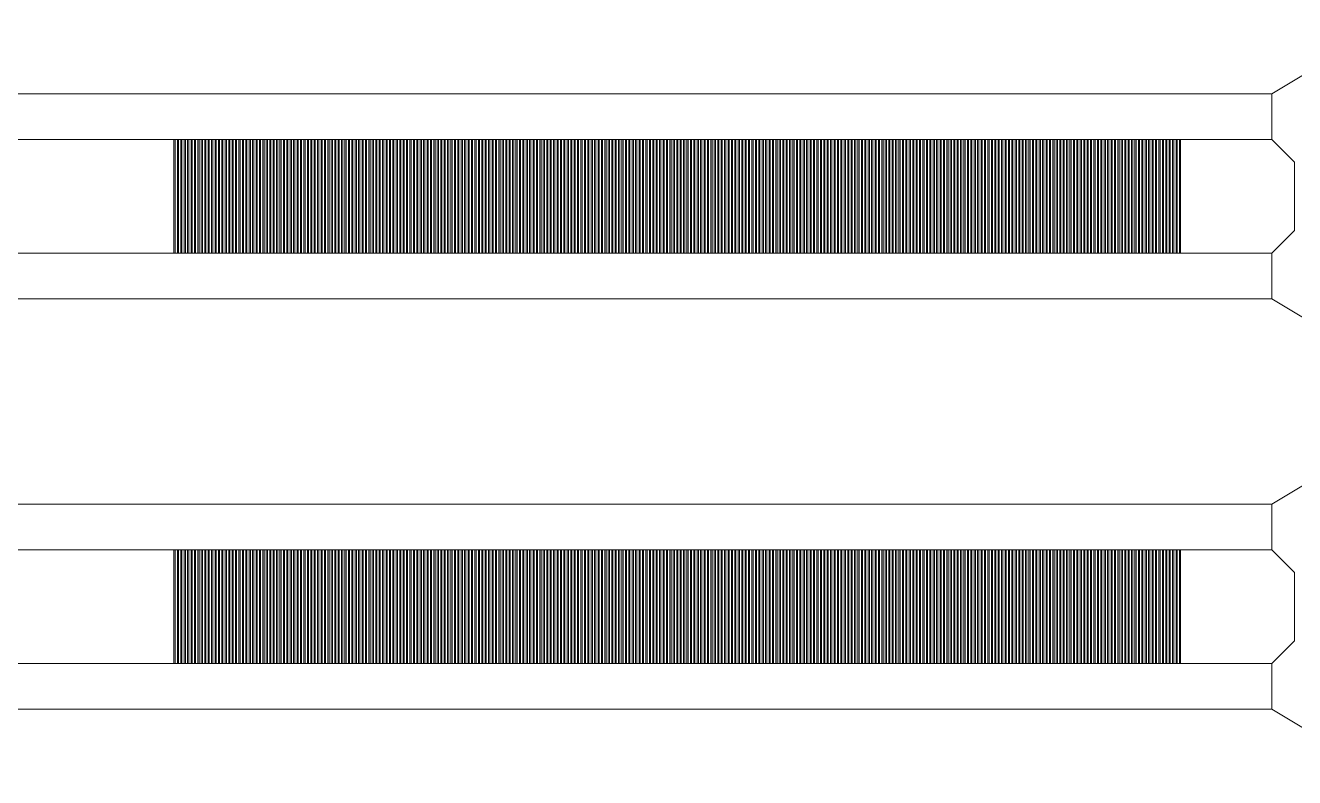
# Model space of a CAD drawing. Extents: x 1000 to 49000, y 2919 to 77300.
# Drawn here: x 32873 to 33430, y 64625 to 64955 of the extents above; entities that cross this region are included whole.
import ezdxf

# ---------------------------------------------------------------- set-up
doc = ezdxf.new("R2010")
doc.units = 13
doc.layers.add('Inner', color=4, linetype='Continuous', lineweight=0, true_color=0x00ffff)

msp = doc.modelspace()

# ---------------------------------------------------------------- linework, layer by layer
at = {"layer": 'Inner'}
for points in [[(33470, 64955), (33420, 64925), (33420, 64905), (33430, 64895), (33430, 64865), (33420, 64855), (33420, 64835), (33470, 64805)], [(33420, 64905), (33420, 64925), (31910, 64925), (31910, 64905), (33420, 64905)], [(32938.5, 64855), (32939, 64855), (32939, 64905), (32938.5, 64905), (32938.5, 64855)], [(32940, 64855), (32940.5, 64855), (32940.5, 64905), (32940, 64905), (32940, 64855)], [(32941.5, 64855), (32942, 64855), (32942, 64905), (32941.5, 64905), (32941.5, 64855)], [(32943, 64855), (32943.5, 64855), (32943.5, 64905), (32943, 64905), (32943, 64855)], [(32944.5, 64855), (32945, 64855), (32945, 64905), (32944.5, 64905), (32944.5, 64855)], [(32946, 64855), (32946.5, 64855), (32946.5, 64905), (32946, 64905), (32946, 64855)], [(32947.5, 64855), (32948, 64855), (32948, 64905), (32947.5, 64905), (32947.5, 64855)], [(32949, 64855), (32949.5, 64855), (32949.5, 64905), (32949, 64905), (32949, 64855)], [(32950.5, 64855), (32951, 64855), (32951, 64905), (32950.5, 64905), (32950.5, 64855)], [(32952, 64855), (32952.5, 64855), (32952.5, 64905), (32952, 64905), (32952, 64855)], [(32953.5, 64855), (32954, 64855), (32954, 64905), (32953.5, 64905), (32953.5, 64855)], [(32955, 64855), (32955.5, 64855), (32955.5, 64905), (32955, 64905), (32955, 64855)], [(32956.5, 64855), (32957, 64855), (32957, 64905), (32956.5, 64905), (32956.5, 64855)], [(32958, 64855), (32958.5, 64855), (32958.5, 64905), (32958, 64905), (32958, 64855)], [(32959.5, 64855), (32960, 64855), (32960, 64905), (32959.5, 64905), (32959.5, 64855)], [(32961, 64855), (32961.5, 64855), (32961.5, 64905), (32961, 64905), (32961, 64855)], [(32962.5, 64855), (32963, 64855), (32963, 64905), (32962.5, 64905), (32962.5, 64855)], [(32964, 64855), (32964.5, 64855), (32964.5, 64905), (32964, 64905), (32964, 64855)], [(32965.5, 64855), (32966, 64855), (32966, 64905), (32965.5, 64905), (32965.5, 64855)], [(32967, 64855), (32967.5, 64855), (32967.5, 64905), (32967, 64905), (32967, 64855)], [(32968.5, 64855), (32969, 64855), (32969, 64905), (32968.5, 64905), (32968.5, 64855)], [(32970, 64855), (32970.5, 64855), (32970.5, 64905), (32970, 64905), (32970, 64855)], [(32971.5, 64855), (32972, 64855), (32972, 64905), (32971.5, 64905), (32971.5, 64855)], [(32973, 64855), (32973.5, 64855), (32973.5, 64905), (32973, 64905), (32973, 64855)], [(32974.5, 64855), (32975, 64855), (32975, 64905), (32974.5, 64905), (32974.5, 64855)], [(32976, 64855), (32976.5, 64855), (32976.5, 64905), (32976, 64905), (32976, 64855)], [(32977.5, 64855), (32978, 64855), (32978, 64905), (32977.5, 64905), (32977.5, 64855)], [(32979, 64855), (32979.5, 64855), (32979.5, 64905), (32979, 64905), (32979, 64855)], [(32980.5, 64855), (32981, 64855), (32981, 64905), (32980.5, 64905), (32980.5, 64855)], [(32982, 64855), (32982.5, 64855), (32982.5, 64905), (32982, 64905), (32982, 64855)], [(32983.5, 64855), (32984, 64855), (32984, 64905), (32983.5, 64905), (32983.5, 64855)], [(32985, 64855), (32985.5, 64855), (32985.5, 64905), (32985, 64905), (32985, 64855)], [(32986.5, 64855), (32987, 64855), (32987, 64905), (32986.5, 64905), (32986.5, 64855)], [(32988, 64855), (32988.5, 64855), (32988.5, 64905), (32988, 64905), (32988, 64855)], [(32989.5, 64855), (32990, 64855), (32990, 64905), (32989.5, 64905), (32989.5, 64855)], [(32991, 64855), (32991.5, 64855), (32991.5, 64905), (32991, 64905), (32991, 64855)], [(32992.5, 64855), (32993, 64855), (32993, 64905), (32992.5, 64905), (32992.5, 64855)], [(32994, 64855), (32994.5, 64855), (32994.5, 64905), (32994, 64905), (32994, 64855)], [(32995.5, 64855), (32996, 64855), (32996, 64905), (32995.5, 64905), (32995.5, 64855)], [(32997, 64855), (32997.5, 64855), (32997.5, 64905), (32997, 64905), (32997, 64855)], [(32998.5, 64855), (32999, 64855), (32999, 64905), (32998.5, 64905), (32998.5, 64855)], [(33000, 64855), (33000.5, 64855), (33000.5, 64905), (33000, 64905), (33000, 64855)], [(33001.5, 64855), (33002, 64855), (33002, 64905), (33001.5, 64905), (33001.5, 64855)], [(33003, 64855), (33003.5, 64855), (33003.5, 64905), (33003, 64905), (33003, 64855)], [(33004.5, 64855), (33005, 64855), (33005, 64905), (33004.5, 64905), (33004.5, 64855)], [(33006, 64855), (33006.5, 64855), (33006.5, 64905), (33006, 64905), (33006, 64855)], [(33007.5, 64855), (33008, 64855), (33008, 64905), (33007.5, 64905), (33007.5, 64855)], [(33009, 64855), (33009.5, 64855), (33009.5, 64905), (33009, 64905), (33009, 64855)], [(33010.5, 64855), (33011, 64855), (33011, 64905), (33010.5, 64905), (33010.5, 64855)], [(33012, 64855), (33012.5, 64855), (33012.5, 64905), (33012, 64905), (33012, 64855)], [(33013.5, 64855), (33014, 64855), (33014, 64905), (33013.5, 64905), (33013.5, 64855)], [(33015, 64855), (33015.5, 64855), (33015.5, 64905), (33015, 64905), (33015, 64855)], [(33016.5, 64855), (33017, 64855), (33017, 64905), (33016.5, 64905), (33016.5, 64855)], [(33018, 64855), (33018.5, 64855), (33018.5, 64905), (33018, 64905), (33018, 64855)], [(33019.5, 64855), (33020, 64855), (33020, 64905), (33019.5, 64905), (33019.5, 64855)], [(33021, 64855), (33021.5, 64855), (33021.5, 64905), (33021, 64905), (33021, 64855)], [(33022.5, 64855), (33023, 64855), (33023, 64905), (33022.5, 64905), (33022.5, 64855)], [(33024, 64855), (33024.5, 64855), (33024.5, 64905), (33024, 64905), (33024, 64855)], [(33025.5, 64855), (33026, 64855), (33026, 64905), (33025.5, 64905), (33025.5, 64855)], [(33027, 64855), (33027.5, 64855), (33027.5, 64905), (33027, 64905), (33027, 64855)], [(33028.5, 64855), (33029, 64855), (33029, 64905), (33028.5, 64905), (33028.5, 64855)], [(33030, 64855), (33030.5, 64855), (33030.5, 64905), (33030, 64905), (33030, 64855)], [(33031.5, 64855), (33032, 64855), (33032, 64905), (33031.5, 64905), (33031.5, 64855)], [(33033, 64855), (33033.5, 64855), (33033.5, 64905), (33033, 64905), (33033, 64855)], [(33034.5, 64855), (33035, 64855), (33035, 64905), (33034.5, 64905), (33034.5, 64855)], [(33036, 64855), (33036.5, 64855), (33036.5, 64905), (33036, 64905), (33036, 64855)], [(33037.5, 64855), (33038, 64855), (33038, 64905), (33037.5, 64905), (33037.5, 64855)], [(33039, 64855), (33039.5, 64855), (33039.5, 64905), (33039, 64905), (33039, 64855)], [(33040.5, 64855), (33041, 64855), (33041, 64905), (33040.5, 64905), (33040.5, 64855)], [(33042, 64855), (33042.5, 64855), (33042.5, 64905), (33042, 64905), (33042, 64855)], [(33043.5, 64855), (33044, 64855), (33044, 64905), (33043.5, 64905), (33043.5, 64855)], [(33045, 64855), (33045.5, 64855), (33045.5, 64905), (33045, 64905), (33045, 64855)], [(33046.5, 64855), (33047, 64855), (33047, 64905), (33046.5, 64905), (33046.5, 64855)], [(33048, 64855), (33048.5, 64855), (33048.5, 64905), (33048, 64905), (33048, 64855)], [(33049.5, 64855), (33050, 64855), (33050, 64905), (33049.5, 64905), (33049.5, 64855)], [(33051, 64855), (33051.5, 64855), (33051.5, 64905), (33051, 64905), (33051, 64855)], [(33052.5, 64855), (33053, 64855), (33053, 64905), (33052.5, 64905), (33052.5, 64855)], [(33054, 64855), (33054.5, 64855), (33054.5, 64905), (33054, 64905), (33054, 64855)], [(33055.5, 64855), (33056, 64855), (33056, 64905), (33055.5, 64905), (33055.5, 64855)], [(33057, 64855), (33057.5, 64855), (33057.5, 64905), (33057, 64905), (33057, 64855)], [(33058.5, 64855), (33059, 64855), (33059, 64905), (33058.5, 64905), (33058.5, 64855)], [(33060, 64855), (33060.5, 64855), (33060.5, 64905), (33060, 64905), (33060, 64855)], [(33061.5, 64855), (33062, 64855), (33062, 64905), (33061.5, 64905), (33061.5, 64855)], [(33063, 64855), (33063.5, 64855), (33063.5, 64905), (33063, 64905), (33063, 64855)], [(33064.5, 64855), (33065, 64855), (33065, 64905), (33064.5, 64905), (33064.5, 64855)], [(33066, 64855), (33066.5, 64855), (33066.5, 64905), (33066, 64905), (33066, 64855)], [(33067.5, 64855), (33068, 64855), (33068, 64905), (33067.5, 64905), (33067.5, 64855)], [(33069, 64855), (33069.5, 64855), (33069.5, 64905), (33069, 64905), (33069, 64855)], [(33070.5, 64855), (33071, 64855), (33071, 64905), (33070.5, 64905), (33070.5, 64855)], [(33072, 64855), (33072.5, 64855), (33072.5, 64905), (33072, 64905), (33072, 64855)], [(33073.5, 64855), (33074, 64855), (33074, 64905), (33073.5, 64905), (33073.5, 64855)], [(33075, 64855), (33075.5, 64855), (33075.5, 64905), (33075, 64905), (33075, 64855)], [(33076.5, 64855), (33077, 64855), (33077, 64905), (33076.5, 64905), (33076.5, 64855)], [(33078, 64855), (33078.5, 64855), (33078.5, 64905), (33078, 64905), (33078, 64855)], [(33079.5, 64855), (33080, 64855), (33080, 64905), (33079.5, 64905), (33079.5, 64855)], [(33081, 64855), (33081.5, 64855), (33081.5, 64905), (33081, 64905), (33081, 64855)], [(33082.5, 64855), (33083, 64855), (33083, 64905), (33082.5, 64905), (33082.5, 64855)], [(33084, 64855), (33084.5, 64855), (33084.5, 64905), (33084, 64905), (33084, 64855)], [(33085.5, 64855), (33086, 64855), (33086, 64905), (33085.5, 64905), (33085.5, 64855)], [(33087, 64855), (33087.5, 64855), (33087.5, 64905), (33087, 64905), (33087, 64855)], [(33088.5, 64855), (33089, 64855), (33089, 64905), (33088.5, 64905), (33088.5, 64855)], [(33090, 64855), (33090.5, 64855), (33090.5, 64905), (33090, 64905), (33090, 64855)], [(33091.5, 64855), (33092, 64855), (33092, 64905), (33091.5, 64905), (33091.5, 64855)], [(33093, 64855), (33093.5, 64855), (33093.5, 64905), (33093, 64905), (33093, 64855)], [(33094.5, 64855), (33095, 64855), (33095, 64905), (33094.5, 64905), (33094.5, 64855)], [(33096, 64855), (33096.5, 64855), (33096.5, 64905), (33096, 64905), (33096, 64855)], [(33097.5, 64855), (33098, 64855), (33098, 64905), (33097.5, 64905), (33097.5, 64855)], [(33099, 64855), (33099.5, 64855), (33099.5, 64905), (33099, 64905), (33099, 64855)], [(33100.5, 64855), (33101, 64855), (33101, 64905), (33100.5, 64905), (33100.5, 64855)], [(33102, 64855), (33102.5, 64855), (33102.5, 64905), (33102, 64905), (33102, 64855)], [(33103.5, 64855), (33104, 64855), (33104, 64905), (33103.5, 64905), (33103.5, 64855)], [(33105, 64855), (33105.5, 64855), (33105.5, 64905), (33105, 64905), (33105, 64855)], [(33106.5, 64855), (33107, 64855), (33107, 64905), (33106.5, 64905), (33106.5, 64855)], [(33108, 64855), (33108.5, 64855), (33108.5, 64905), (33108, 64905), (33108, 64855)], [(33109.5, 64855), (33110, 64855), (33110, 64905), (33109.5, 64905), (33109.5, 64855)], [(33111, 64855), (33111.5, 64855), (33111.5, 64905), (33111, 64905), (33111, 64855)], [(33112.5, 64855), (33113, 64855), (33113, 64905), (33112.5, 64905), (33112.5, 64855)], [(33114, 64855), (33114.5, 64855), (33114.5, 64905), (33114, 64905), (33114, 64855)], [(33115.5, 64855), (33116, 64855), (33116, 64905), (33115.5, 64905), (33115.5, 64855)], [(33117, 64855), (33117.5, 64855), (33117.5, 64905), (33117, 64905), (33117, 64855)], [(33118.5, 64855), (33119, 64855), (33119, 64905), (33118.5, 64905), (33118.5, 64855)], [(33120, 64855), (33120.5, 64855), (33120.5, 64905), (33120, 64905), (33120, 64855)], [(33121.5, 64855), (33122, 64855), (33122, 64905), (33121.5, 64905), (33121.5, 64855)], [(33123, 64855), (33123.5, 64855), (33123.5, 64905), (33123, 64905), (33123, 64855)], [(33124.5, 64855), (33125, 64855), (33125, 64905), (33124.5, 64905), (33124.5, 64855)], [(33126, 64855), (33126.5, 64855), (33126.5, 64905), (33126, 64905), (33126, 64855)], [(33127.5, 64855), (33128, 64855), (33128, 64905), (33127.5, 64905), (33127.5, 64855)], [(33129, 64855), (33129.5, 64855), (33129.5, 64905), (33129, 64905), (33129, 64855)], [(33130.5, 64855), (33131, 64855), (33131, 64905), (33130.5, 64905), (33130.5, 64855)], [(33132, 64855), (33132.5, 64855), (33132.5, 64905), (33132, 64905), (33132, 64855)], [(33133.5, 64855), (33134, 64855), (33134, 64905), (33133.5, 64905), (33133.5, 64855)], [(33135, 64855), (33135.5, 64855), (33135.5, 64905), (33135, 64905), (33135, 64855)], [(33136.5, 64855), (33137, 64855), (33137, 64905), (33136.5, 64905), (33136.5, 64855)], [(33138, 64855), (33138.5, 64855), (33138.5, 64905), (33138, 64905), (33138, 64855)], [(33139.5, 64855), (33140, 64855), (33140, 64905), (33139.5, 64905), (33139.5, 64855)], [(33141, 64855), (33141.5, 64855), (33141.5, 64905), (33141, 64905), (33141, 64855)], [(33142.5, 64855), (33143, 64855), (33143, 64905), (33142.5, 64905), (33142.5, 64855)], [(33144, 64855), (33144.5, 64855), (33144.5, 64905), (33144, 64905), (33144, 64855)], [(33145.5, 64855), (33146, 64855), (33146, 64905), (33145.5, 64905), (33145.5, 64855)], [(33147, 64855), (33147.5, 64855), (33147.5, 64905), (33147, 64905), (33147, 64855)], [(33148.5, 64855), (33149, 64855), (33149, 64905), (33148.5, 64905), (33148.5, 64855)], [(33150, 64855), (33150.5, 64855), (33150.5, 64905), (33150, 64905), (33150, 64855)], [(33151.5, 64855), (33152, 64855), (33152, 64905), (33151.5, 64905), (33151.5, 64855)], [(33153, 64855), (33153.5, 64855), (33153.5, 64905), (33153, 64905), (33153, 64855)], [(33154.5, 64855), (33155, 64855), (33155, 64905), (33154.5, 64905), (33154.5, 64855)], [(33156, 64855), (33156.5, 64855), (33156.5, 64905), (33156, 64905), (33156, 64855)], [(33157.5, 64855), (33158, 64855), (33158, 64905), (33157.5, 64905), (33157.5, 64855)], [(33159, 64855), (33159.5, 64855), (33159.5, 64905), (33159, 64905), (33159, 64855)], [(33160.5, 64855), (33161, 64855), (33161, 64905), (33160.5, 64905), (33160.5, 64855)], [(33162, 64855), (33162.5, 64855), (33162.5, 64905), (33162, 64905), (33162, 64855)], [(33163.5, 64855), (33164, 64855), (33164, 64905), (33163.5, 64905), (33163.5, 64855)], [(33165, 64855), (33165.5, 64855), (33165.5, 64905), (33165, 64905), (33165, 64855)], [(33166.5, 64855), (33167, 64855), (33167, 64905), (33166.5, 64905), (33166.5, 64855)], [(33168, 64855), (33168.5, 64855), (33168.5, 64905), (33168, 64905), (33168, 64855)], [(33169.5, 64855), (33170, 64855), (33170, 64905), (33169.5, 64905), (33169.5, 64855)], [(33171, 64855), (33171.5, 64855), (33171.5, 64905), (33171, 64905), (33171, 64855)], [(33172.5, 64855), (33173, 64855), (33173, 64905), (33172.5, 64905), (33172.5, 64855)], [(33174, 64855), (33174.5, 64855), (33174.5, 64905), (33174, 64905), (33174, 64855)], [(33175.5, 64855), (33176, 64855), (33176, 64905), (33175.5, 64905), (33175.5, 64855)], [(33177, 64855), (33177.5, 64855), (33177.5, 64905), (33177, 64905), (33177, 64855)], [(33178.5, 64855), (33179, 64855), (33179, 64905), (33178.5, 64905), (33178.5, 64855)], [(33180, 64855), (33180.5, 64855), (33180.5, 64905), (33180, 64905), (33180, 64855)], [(33181.5, 64855), (33182, 64855), (33182, 64905), (33181.5, 64905), (33181.5, 64855)], [(33183, 64855), (33183.5, 64855), (33183.5, 64905), (33183, 64905), (33183, 64855)], [(33184.5, 64855), (33185, 64855), (33185, 64905), (33184.5, 64905), (33184.5, 64855)], [(33186, 64855), (33186.5, 64855), (33186.5, 64905), (33186, 64905), (33186, 64855)], [(33187.5, 64855), (33188, 64855), (33188, 64905), (33187.5, 64905), (33187.5, 64855)], [(33189, 64855), (33189.5, 64855), (33189.5, 64905), (33189, 64905), (33189, 64855)], [(33190.5, 64855), (33191, 64855), (33191, 64905), (33190.5, 64905), (33190.5, 64855)], [(33192, 64855), (33192.5, 64855), (33192.5, 64905), (33192, 64905), (33192, 64855)], [(33193.5, 64855), (33194, 64855), (33194, 64905), (33193.5, 64905), (33193.5, 64855)], [(33195, 64855), (33195.5, 64855), (33195.5, 64905), (33195, 64905), (33195, 64855)], [(33196.5, 64855), (33197, 64855), (33197, 64905), (33196.5, 64905), (33196.5, 64855)], [(33198, 64855), (33198.5, 64855), (33198.5, 64905), (33198, 64905), (33198, 64855)], [(33199.5, 64855), (33200, 64855), (33200, 64905), (33199.5, 64905), (33199.5, 64855)], [(33201, 64855), (33201.5, 64855), (33201.5, 64905), (33201, 64905), (33201, 64855)], [(33202.5, 64855), (33203, 64855), (33203, 64905), (33202.5, 64905), (33202.5, 64855)], [(33204, 64855), (33204.5, 64855), (33204.5, 64905), (33204, 64905), (33204, 64855)], [(33205.5, 64855), (33206, 64855), (33206, 64905), (33205.5, 64905), (33205.5, 64855)], [(33207, 64855), (33207.5, 64855), (33207.5, 64905), (33207, 64905), (33207, 64855)], [(33208.5, 64855), (33209, 64855), (33209, 64905), (33208.5, 64905), (33208.5, 64855)], [(33210, 64855), (33210.5, 64855), (33210.5, 64905), (33210, 64905), (33210, 64855)], [(33211.5, 64855), (33212, 64855), (33212, 64905), (33211.5, 64905), (33211.5, 64855)], [(33213, 64855), (33213.5, 64855), (33213.5, 64905), (33213, 64905), (33213, 64855)], [(33214.5, 64855), (33215, 64855), (33215, 64905), (33214.5, 64905), (33214.5, 64855)], [(33216, 64855), (33216.5, 64855), (33216.5, 64905), (33216, 64905), (33216, 64855)], [(33217.5, 64855), (33218, 64855), (33218, 64905), (33217.5, 64905), (33217.5, 64855)], [(33219, 64855), (33219.5, 64855), (33219.5, 64905), (33219, 64905), (33219, 64855)], [(33220.5, 64855), (33221, 64855), (33221, 64905), (33220.5, 64905), (33220.5, 64855)], [(33222, 64855), (33222.5, 64855), (33222.5, 64905), (33222, 64905), (33222, 64855)], [(33223.5, 64855), (33224, 64855), (33224, 64905), (33223.5, 64905), (33223.5, 64855)], [(33225, 64855), (33225.5, 64855), (33225.5, 64905), (33225, 64905), (33225, 64855)], [(33226.5, 64855), (33227, 64855), (33227, 64905), (33226.5, 64905), (33226.5, 64855)], [(33228, 64855), (33228.5, 64855), (33228.5, 64905), (33228, 64905), (33228, 64855)], [(33229.5, 64855), (33230, 64855), (33230, 64905), (33229.5, 64905), (33229.5, 64855)], [(33231, 64855), (33231.5, 64855), (33231.5, 64905), (33231, 64905), (33231, 64855)], [(33232.5, 64855), (33233, 64855), (33233, 64905), (33232.5, 64905), (33232.5, 64855)], [(33234, 64855), (33234.5, 64855), (33234.5, 64905), (33234, 64905), (33234, 64855)], [(33235.5, 64855), (33236, 64855), (33236, 64905), (33235.5, 64905), (33235.5, 64855)], [(33237, 64855), (33237.5, 64855), (33237.5, 64905), (33237, 64905), (33237, 64855)], [(33238.5, 64855), (33239, 64855), (33239, 64905), (33238.5, 64905), (33238.5, 64855)], [(33240, 64855), (33240.5, 64855), (33240.5, 64905), (33240, 64905), (33240, 64855)], [(33241.5, 64855), (33242, 64855), (33242, 64905), (33241.5, 64905), (33241.5, 64855)], [(33243, 64855), (33243.5, 64855), (33243.5, 64905), (33243, 64905), (33243, 64855)], [(33244.5, 64855), (33245, 64855), (33245, 64905), (33244.5, 64905), (33244.5, 64855)], [(33246, 64855), (33246.5, 64855), (33246.5, 64905), (33246, 64905), (33246, 64855)], [(33247.5, 64855), (33248, 64855), (33248, 64905), (33247.5, 64905), (33247.5, 64855)], [(33249, 64855), (33249.5, 64855), (33249.5, 64905), (33249, 64905), (33249, 64855)], [(33250.5, 64855), (33251, 64855), (33251, 64905), (33250.5, 64905), (33250.5, 64855)], [(33252, 64855), (33252.5, 64855), (33252.5, 64905), (33252, 64905), (33252, 64855)], [(33253.5, 64855), (33254, 64855), (33254, 64905), (33253.5, 64905), (33253.5, 64855)], [(33255, 64855), (33255.5, 64855), (33255.5, 64905), (33255, 64905), (33255, 64855)], [(33256.5, 64855), (33257, 64855), (33257, 64905), (33256.5, 64905), (33256.5, 64855)], [(33258, 64855), (33258.5, 64855), (33258.5, 64905), (33258, 64905), (33258, 64855)], [(33259.5, 64855), (33260, 64855), (33260, 64905), (33259.5, 64905), (33259.5, 64855)], [(33261, 64855), (33261.5, 64855), (33261.5, 64905), (33261, 64905), (33261, 64855)], [(33262.5, 64855), (33263, 64855), (33263, 64905), (33262.5, 64905), (33262.5, 64855)], [(33264, 64855), (33264.5, 64855), (33264.5, 64905), (33264, 64905), (33264, 64855)], [(33265.5, 64855), (33266, 64855), (33266, 64905), (33265.5, 64905), (33265.5, 64855)], [(33267, 64855), (33267.5, 64855), (33267.5, 64905), (33267, 64905), (33267, 64855)], [(33268.5, 64855), (33269, 64855), (33269, 64905), (33268.5, 64905), (33268.5, 64855)], [(33270, 64855), (33270.5, 64855), (33270.5, 64905), (33270, 64905), (33270, 64855)], [(33271.5, 64855), (33272, 64855), (33272, 64905), (33271.5, 64905), (33271.5, 64855)], [(33273, 64855), (33273.5, 64855), (33273.5, 64905), (33273, 64905), (33273, 64855)], [(33274.5, 64855), (33275, 64855), (33275, 64905), (33274.5, 64905), (33274.5, 64855)], [(33276, 64855), (33276.5, 64855), (33276.5, 64905), (33276, 64905), (33276, 64855)], [(33277.5, 64855), (33278, 64855), (33278, 64905), (33277.5, 64905), (33277.5, 64855)], [(33279, 64855), (33279.5, 64855), (33279.5, 64905), (33279, 64905), (33279, 64855)], [(33280.5, 64855), (33281, 64855), (33281, 64905), (33280.5, 64905), (33280.5, 64855)], [(33282, 64855), (33282.5, 64855), (33282.5, 64905), (33282, 64905), (33282, 64855)], [(33283.5, 64855), (33284, 64855), (33284, 64905), (33283.5, 64905), (33283.5, 64855)], [(33285, 64855), (33285.5, 64855), (33285.5, 64905), (33285, 64905), (33285, 64855)], [(33286.5, 64855), (33287, 64855), (33287, 64905), (33286.5, 64905), (33286.5, 64855)], [(33288, 64855), (33288.5, 64855), (33288.5, 64905), (33288, 64905), (33288, 64855)], [(33289.5, 64855), (33290, 64855), (33290, 64905), (33289.5, 64905), (33289.5, 64855)], [(33291, 64855), (33291.5, 64855), (33291.5, 64905), (33291, 64905), (33291, 64855)], [(33292.5, 64855), (33293, 64855), (33293, 64905), (33292.5, 64905), (33292.5, 64855)], [(33294, 64855), (33294.5, 64855), (33294.5, 64905), (33294, 64905), (33294, 64855)], [(33295.5, 64855), (33296, 64855), (33296, 64905), (33295.5, 64905), (33295.5, 64855)], [(33297, 64855), (33297.5, 64855), (33297.5, 64905), (33297, 64905), (33297, 64855)], [(33298.5, 64855), (33299, 64855), (33299, 64905), (33298.5, 64905), (33298.5, 64855)], [(33300, 64855), (33300.5, 64855), (33300.5, 64905), (33300, 64905), (33300, 64855)], [(33301.5, 64855), (33302, 64855), (33302, 64905), (33301.5, 64905), (33301.5, 64855)], [(33303, 64855), (33303.5, 64855), (33303.5, 64905), (33303, 64905), (33303, 64855)], [(33304.5, 64855), (33305, 64855), (33305, 64905), (33304.5, 64905), (33304.5, 64855)], [(33306, 64855), (33306.5, 64855), (33306.5, 64905), (33306, 64905), (33306, 64855)], [(33307.5, 64855), (33308, 64855), (33308, 64905), (33307.5, 64905), (33307.5, 64855)], [(33309, 64855), (33309.5, 64855), (33309.5, 64905), (33309, 64905), (33309, 64855)], [(33310.5, 64855), (33311, 64855), (33311, 64905), (33310.5, 64905), (33310.5, 64855)], [(33312, 64855), (33312.5, 64855), (33312.5, 64905), (33312, 64905), (33312, 64855)], [(33313.5, 64855), (33314, 64855), (33314, 64905), (33313.5, 64905), (33313.5, 64855)], [(33315, 64855), (33315.5, 64855), (33315.5, 64905), (33315, 64905), (33315, 64855)], [(33316.5, 64855), (33317, 64855), (33317, 64905), (33316.5, 64905), (33316.5, 64855)], [(33318, 64855), (33318.5, 64855), (33318.5, 64905), (33318, 64905), (33318, 64855)], [(33319.5, 64855), (33320, 64855), (33320, 64905), (33319.5, 64905), (33319.5, 64855)], [(33321, 64855), (33321.5, 64855), (33321.5, 64905), (33321, 64905), (33321, 64855)], [(33322.5, 64855), (33323, 64855), (33323, 64905), (33322.5, 64905), (33322.5, 64855)], [(33324, 64855), (33324.5, 64855), (33324.5, 64905), (33324, 64905), (33324, 64855)], [(33325.5, 64855), (33326, 64855), (33326, 64905), (33325.5, 64905), (33325.5, 64855)], [(33327, 64855), (33327.5, 64855), (33327.5, 64905), (33327, 64905), (33327, 64855)], [(33328.5, 64855), (33329, 64855), (33329, 64905), (33328.5, 64905), (33328.5, 64855)], [(33330, 64855), (33330.5, 64855), (33330.5, 64905), (33330, 64905), (33330, 64855)], [(33331.5, 64855), (33332, 64855), (33332, 64905), (33331.5, 64905), (33331.5, 64855)], [(33333, 64855), (33333.5, 64855), (33333.5, 64905), (33333, 64905), (33333, 64855)], [(33334.5, 64855), (33335, 64855), (33335, 64905), (33334.5, 64905), (33334.5, 64855)], [(33336, 64855), (33336.5, 64855), (33336.5, 64905), (33336, 64905), (33336, 64855)], [(33337.5, 64855), (33338, 64855), (33338, 64905), (33337.5, 64905), (33337.5, 64855)], [(33339, 64855), (33339.5, 64855), (33339.5, 64905), (33339, 64905), (33339, 64855)], [(33340.5, 64855), (33341, 64855), (33341, 64905), (33340.5, 64905), (33340.5, 64855)], [(33342, 64855), (33342.5, 64855), (33342.5, 64905), (33342, 64905), (33342, 64855)], [(33343.5, 64855), (33344, 64855), (33344, 64905), (33343.5, 64905), (33343.5, 64855)], [(33345, 64855), (33345.5, 64855), (33345.5, 64905), (33345, 64905), (33345, 64855)], [(33346.5, 64855), (33347, 64855), (33347, 64905), (33346.5, 64905), (33346.5, 64855)], [(33348, 64855), (33348.5, 64855), (33348.5, 64905), (33348, 64905), (33348, 64855)], [(33349.5, 64855), (33350, 64855), (33350, 64905), (33349.5, 64905), (33349.5, 64855)], [(33351, 64855), (33351.5, 64855), (33351.5, 64905), (33351, 64905), (33351, 64855)], [(33352.5, 64855), (33353, 64855), (33353, 64905), (33352.5, 64905), (33352.5, 64855)], [(33354, 64855), (33354.5, 64855), (33354.5, 64905), (33354, 64905), (33354, 64855)], [(33355.5, 64855), (33356, 64855), (33356, 64905), (33355.5, 64905), (33355.5, 64855)], [(33357, 64855), (33357.5, 64855), (33357.5, 64905), (33357, 64905), (33357, 64855)], [(33358.5, 64855), (33359, 64855), (33359, 64905), (33358.5, 64905), (33358.5, 64855)], [(33360, 64855), (33360.5, 64855), (33360.5, 64905), (33360, 64905), (33360, 64855)], [(33361.5, 64855), (33362, 64855), (33362, 64905), (33361.5, 64905), (33361.5, 64855)], [(33363, 64855), (33363.5, 64855), (33363.5, 64905), (33363, 64905), (33363, 64855)], [(33364.5, 64855), (33365, 64855), (33365, 64905), (33364.5, 64905), (33364.5, 64855)], [(33366, 64855), (33366.5, 64855), (33366.5, 64905), (33366, 64905), (33366, 64855)], [(33367.5, 64855), (33368, 64855), (33368, 64905), (33367.5, 64905), (33367.5, 64855)], [(33369, 64855), (33369.5, 64855), (33369.5, 64905), (33369, 64905), (33369, 64855)], [(33370.5, 64855), (33371, 64855), (33371, 64905), (33370.5, 64905), (33370.5, 64855)], [(33372, 64855), (33372.5, 64855), (33372.5, 64905), (33372, 64905), (33372, 64855)], [(33373.5, 64855), (33374, 64855), (33374, 64905), (33373.5, 64905), (33373.5, 64855)], [(33375, 64855), (33375.5, 64855), (33375.5, 64905), (33375, 64905), (33375, 64855)], [(33376.5, 64855), (33377, 64855), (33377, 64905), (33376.5, 64905), (33376.5, 64855)], [(33378, 64855), (33378.5, 64855), (33378.5, 64905), (33378, 64905), (33378, 64855)], [(33379.5, 64855), (33380, 64855), (33380, 64905), (33379.5, 64905), (33379.5, 64855)], [(33420, 64855), (33420, 64835), (31910, 64835), (31910, 64855), (33420, 64855)], [(33470, 64775), (33420, 64745), (33420, 64725), (33430, 64715), (33430, 64685), (33420, 64675), (33420, 64655), (33470, 64625)], [(33420, 64725), (33420, 64745), (31910, 64745), (31910, 64725), (33420, 64725)], [(32938.5, 64675), (32939, 64675), (32939, 64725), (32938.5, 64725), (32938.5, 64675)], [(32940, 64675), (32940.5, 64675), (32940.5, 64725), (32940, 64725), (32940, 64675)], [(32941.5, 64675), (32942, 64675), (32942, 64725), (32941.5, 64725), (32941.5, 64675)], [(32943, 64675), (32943.5, 64675), (32943.5, 64725), (32943, 64725), (32943, 64675)], [(32944.5, 64675), (32945, 64675), (32945, 64725), (32944.5, 64725), (32944.5, 64675)], [(32946, 64675), (32946.5, 64675), (32946.5, 64725), (32946, 64725), (32946, 64675)], [(32947.5, 64675), (32948, 64675), (32948, 64725), (32947.5, 64725), (32947.5, 64675)], [(32949, 64675), (32949.5, 64675), (32949.5, 64725), (32949, 64725), (32949, 64675)], [(32950.5, 64675), (32951, 64675), (32951, 64725), (32950.5, 64725), (32950.5, 64675)], [(32952, 64675), (32952.5, 64675), (32952.5, 64725), (32952, 64725), (32952, 64675)], [(32953.5, 64675), (32954, 64675), (32954, 64725), (32953.5, 64725), (32953.5, 64675)], [(32955, 64675), (32955.5, 64675), (32955.5, 64725), (32955, 64725), (32955, 64675)], [(32956.5, 64675), (32957, 64675), (32957, 64725), (32956.5, 64725), (32956.5, 64675)], [(32958, 64675), (32958.5, 64675), (32958.5, 64725), (32958, 64725), (32958, 64675)], [(32959.5, 64675), (32960, 64675), (32960, 64725), (32959.5, 64725), (32959.5, 64675)], [(32961, 64675), (32961.5, 64675), (32961.5, 64725), (32961, 64725), (32961, 64675)], [(32962.5, 64675), (32963, 64675), (32963, 64725), (32962.5, 64725), (32962.5, 64675)], [(32964, 64675), (32964.5, 64675), (32964.5, 64725), (32964, 64725), (32964, 64675)], [(32965.5, 64675), (32966, 64675), (32966, 64725), (32965.5, 64725), (32965.5, 64675)], [(32967, 64675), (32967.5, 64675), (32967.5, 64725), (32967, 64725), (32967, 64675)], [(32968.5, 64675), (32969, 64675), (32969, 64725), (32968.5, 64725), (32968.5, 64675)], [(32970, 64675), (32970.5, 64675), (32970.5, 64725), (32970, 64725), (32970, 64675)], [(32971.5, 64675), (32972, 64675), (32972, 64725), (32971.5, 64725), (32971.5, 64675)], [(32973, 64675), (32973.5, 64675), (32973.5, 64725), (32973, 64725), (32973, 64675)], [(32974.5, 64675), (32975, 64675), (32975, 64725), (32974.5, 64725), (32974.5, 64675)], [(32976, 64675), (32976.5, 64675), (32976.5, 64725), (32976, 64725), (32976, 64675)], [(32977.5, 64675), (32978, 64675), (32978, 64725), (32977.5, 64725), (32977.5, 64675)], [(32979, 64675), (32979.5, 64675), (32979.5, 64725), (32979, 64725), (32979, 64675)], [(32980.5, 64675), (32981, 64675), (32981, 64725), (32980.5, 64725), (32980.5, 64675)], [(32982, 64675), (32982.5, 64675), (32982.5, 64725), (32982, 64725), (32982, 64675)], [(32983.5, 64675), (32984, 64675), (32984, 64725), (32983.5, 64725), (32983.5, 64675)], [(32985, 64675), (32985.5, 64675), (32985.5, 64725), (32985, 64725), (32985, 64675)], [(32986.5, 64675), (32987, 64675), (32987, 64725), (32986.5, 64725), (32986.5, 64675)], [(32988, 64675), (32988.5, 64675), (32988.5, 64725), (32988, 64725), (32988, 64675)], [(32989.5, 64675), (32990, 64675), (32990, 64725), (32989.5, 64725), (32989.5, 64675)], [(32991, 64675), (32991.5, 64675), (32991.5, 64725), (32991, 64725), (32991, 64675)], [(32992.5, 64675), (32993, 64675), (32993, 64725), (32992.5, 64725), (32992.5, 64675)], [(32994, 64675), (32994.5, 64675), (32994.5, 64725), (32994, 64725), (32994, 64675)], [(32995.5, 64675), (32996, 64675), (32996, 64725), (32995.5, 64725), (32995.5, 64675)], [(32997, 64675), (32997.5, 64675), (32997.5, 64725), (32997, 64725), (32997, 64675)], [(32998.5, 64675), (32999, 64675), (32999, 64725), (32998.5, 64725), (32998.5, 64675)], [(33000, 64675), (33000.5, 64675), (33000.5, 64725), (33000, 64725), (33000, 64675)], [(33001.5, 64675), (33002, 64675), (33002, 64725), (33001.5, 64725), (33001.5, 64675)], [(33003, 64675), (33003.5, 64675), (33003.5, 64725), (33003, 64725), (33003, 64675)], [(33004.5, 64675), (33005, 64675), (33005, 64725), (33004.5, 64725), (33004.5, 64675)], [(33006, 64675), (33006.5, 64675), (33006.5, 64725), (33006, 64725), (33006, 64675)], [(33007.5, 64675), (33008, 64675), (33008, 64725), (33007.5, 64725), (33007.5, 64675)], [(33009, 64675), (33009.5, 64675), (33009.5, 64725), (33009, 64725), (33009, 64675)], [(33010.5, 64675), (33011, 64675), (33011, 64725), (33010.5, 64725), (33010.5, 64675)], [(33012, 64675), (33012.5, 64675), (33012.5, 64725), (33012, 64725), (33012, 64675)], [(33013.5, 64675), (33014, 64675), (33014, 64725), (33013.5, 64725), (33013.5, 64675)], [(33015, 64675), (33015.5, 64675), (33015.5, 64725), (33015, 64725), (33015, 64675)], [(33016.5, 64675), (33017, 64675), (33017, 64725), (33016.5, 64725), (33016.5, 64675)], [(33018, 64675), (33018.5, 64675), (33018.5, 64725), (33018, 64725), (33018, 64675)], [(33019.5, 64675), (33020, 64675), (33020, 64725), (33019.5, 64725), (33019.5, 64675)], [(33021, 64675), (33021.5, 64675), (33021.5, 64725), (33021, 64725), (33021, 64675)], [(33022.5, 64675), (33023, 64675), (33023, 64725), (33022.5, 64725), (33022.5, 64675)], [(33024, 64675), (33024.5, 64675), (33024.5, 64725), (33024, 64725), (33024, 64675)], [(33025.5, 64675), (33026, 64675), (33026, 64725), (33025.5, 64725), (33025.5, 64675)], [(33027, 64675), (33027.5, 64675), (33027.5, 64725), (33027, 64725), (33027, 64675)], [(33028.5, 64675), (33029, 64675), (33029, 64725), (33028.5, 64725), (33028.5, 64675)], [(33030, 64675), (33030.5, 64675), (33030.5, 64725), (33030, 64725), (33030, 64675)], [(33031.5, 64675), (33032, 64675), (33032, 64725), (33031.5, 64725), (33031.5, 64675)], [(33033, 64675), (33033.5, 64675), (33033.5, 64725), (33033, 64725), (33033, 64675)], [(33034.5, 64675), (33035, 64675), (33035, 64725), (33034.5, 64725), (33034.5, 64675)], [(33036, 64675), (33036.5, 64675), (33036.5, 64725), (33036, 64725), (33036, 64675)], [(33037.5, 64675), (33038, 64675), (33038, 64725), (33037.5, 64725), (33037.5, 64675)], [(33039, 64675), (33039.5, 64675), (33039.5, 64725), (33039, 64725), (33039, 64675)], [(33040.5, 64675), (33041, 64675), (33041, 64725), (33040.5, 64725), (33040.5, 64675)], [(33042, 64675), (33042.5, 64675), (33042.5, 64725), (33042, 64725), (33042, 64675)], [(33043.5, 64675), (33044, 64675), (33044, 64725), (33043.5, 64725), (33043.5, 64675)], [(33045, 64675), (33045.5, 64675), (33045.5, 64725), (33045, 64725), (33045, 64675)], [(33046.5, 64675), (33047, 64675), (33047, 64725), (33046.5, 64725), (33046.5, 64675)], [(33048, 64675), (33048.5, 64675), (33048.5, 64725), (33048, 64725), (33048, 64675)], [(33049.5, 64675), (33050, 64675), (33050, 64725), (33049.5, 64725), (33049.5, 64675)], [(33051, 64675), (33051.5, 64675), (33051.5, 64725), (33051, 64725), (33051, 64675)], [(33052.5, 64675), (33053, 64675), (33053, 64725), (33052.5, 64725), (33052.5, 64675)], [(33054, 64675), (33054.5, 64675), (33054.5, 64725), (33054, 64725), (33054, 64675)], [(33055.5, 64675), (33056, 64675), (33056, 64725), (33055.5, 64725), (33055.5, 64675)], [(33057, 64675), (33057.5, 64675), (33057.5, 64725), (33057, 64725), (33057, 64675)], [(33058.5, 64675), (33059, 64675), (33059, 64725), (33058.5, 64725), (33058.5, 64675)], [(33060, 64675), (33060.5, 64675), (33060.5, 64725), (33060, 64725), (33060, 64675)], [(33061.5, 64675), (33062, 64675), (33062, 64725), (33061.5, 64725), (33061.5, 64675)], [(33063, 64675), (33063.5, 64675), (33063.5, 64725), (33063, 64725), (33063, 64675)], [(33064.5, 64675), (33065, 64675), (33065, 64725), (33064.5, 64725), (33064.5, 64675)], [(33066, 64675), (33066.5, 64675), (33066.5, 64725), (33066, 64725), (33066, 64675)], [(33067.5, 64675), (33068, 64675), (33068, 64725), (33067.5, 64725), (33067.5, 64675)], [(33069, 64675), (33069.5, 64675), (33069.5, 64725), (33069, 64725), (33069, 64675)], [(33070.5, 64675), (33071, 64675), (33071, 64725), (33070.5, 64725), (33070.5, 64675)], [(33072, 64675), (33072.5, 64675), (33072.5, 64725), (33072, 64725), (33072, 64675)], [(33073.5, 64675), (33074, 64675), (33074, 64725), (33073.5, 64725), (33073.5, 64675)], [(33075, 64675), (33075.5, 64675), (33075.5, 64725), (33075, 64725), (33075, 64675)], [(33076.5, 64675), (33077, 64675), (33077, 64725), (33076.5, 64725), (33076.5, 64675)], [(33078, 64675), (33078.5, 64675), (33078.5, 64725), (33078, 64725), (33078, 64675)], [(33079.5, 64675), (33080, 64675), (33080, 64725), (33079.5, 64725), (33079.5, 64675)], [(33081, 64675), (33081.5, 64675), (33081.5, 64725), (33081, 64725), (33081, 64675)], [(33082.5, 64675), (33083, 64675), (33083, 64725), (33082.5, 64725), (33082.5, 64675)], [(33084, 64675), (33084.5, 64675), (33084.5, 64725), (33084, 64725), (33084, 64675)], [(33085.5, 64675), (33086, 64675), (33086, 64725), (33085.5, 64725), (33085.5, 64675)], [(33087, 64675), (33087.5, 64675), (33087.5, 64725), (33087, 64725), (33087, 64675)], [(33088.5, 64675), (33089, 64675), (33089, 64725), (33088.5, 64725), (33088.5, 64675)], [(33090, 64675), (33090.5, 64675), (33090.5, 64725), (33090, 64725), (33090, 64675)], [(33091.5, 64675), (33092, 64675), (33092, 64725), (33091.5, 64725), (33091.5, 64675)], [(33093, 64675), (33093.5, 64675), (33093.5, 64725), (33093, 64725), (33093, 64675)], [(33094.5, 64675), (33095, 64675), (33095, 64725), (33094.5, 64725), (33094.5, 64675)], [(33096, 64675), (33096.5, 64675), (33096.5, 64725), (33096, 64725), (33096, 64675)], [(33097.5, 64675), (33098, 64675), (33098, 64725), (33097.5, 64725), (33097.5, 64675)], [(33099, 64675), (33099.5, 64675), (33099.5, 64725), (33099, 64725), (33099, 64675)], [(33100.5, 64675), (33101, 64675), (33101, 64725), (33100.5, 64725), (33100.5, 64675)], [(33102, 64675), (33102.5, 64675), (33102.5, 64725), (33102, 64725), (33102, 64675)], [(33103.5, 64675), (33104, 64675), (33104, 64725), (33103.5, 64725), (33103.5, 64675)], [(33105, 64675), (33105.5, 64675), (33105.5, 64725), (33105, 64725), (33105, 64675)], [(33106.5, 64675), (33107, 64675), (33107, 64725), (33106.5, 64725), (33106.5, 64675)], [(33108, 64675), (33108.5, 64675), (33108.5, 64725), (33108, 64725), (33108, 64675)], [(33109.5, 64675), (33110, 64675), (33110, 64725), (33109.5, 64725), (33109.5, 64675)], [(33111, 64675), (33111.5, 64675), (33111.5, 64725), (33111, 64725), (33111, 64675)], [(33112.5, 64675), (33113, 64675), (33113, 64725), (33112.5, 64725), (33112.5, 64675)], [(33114, 64675), (33114.5, 64675), (33114.5, 64725), (33114, 64725), (33114, 64675)], [(33115.5, 64675), (33116, 64675), (33116, 64725), (33115.5, 64725), (33115.5, 64675)], [(33117, 64675), (33117.5, 64675), (33117.5, 64725), (33117, 64725), (33117, 64675)], [(33118.5, 64675), (33119, 64675), (33119, 64725), (33118.5, 64725), (33118.5, 64675)], [(33120, 64675), (33120.5, 64675), (33120.5, 64725), (33120, 64725), (33120, 64675)], [(33121.5, 64675), (33122, 64675), (33122, 64725), (33121.5, 64725), (33121.5, 64675)], [(33123, 64675), (33123.5, 64675), (33123.5, 64725), (33123, 64725), (33123, 64675)], [(33124.5, 64675), (33125, 64675), (33125, 64725), (33124.5, 64725), (33124.5, 64675)], [(33126, 64675), (33126.5, 64675), (33126.5, 64725), (33126, 64725), (33126, 64675)], [(33127.5, 64675), (33128, 64675), (33128, 64725), (33127.5, 64725), (33127.5, 64675)], [(33129, 64675), (33129.5, 64675), (33129.5, 64725), (33129, 64725), (33129, 64675)], [(33130.5, 64675), (33131, 64675), (33131, 64725), (33130.5, 64725), (33130.5, 64675)], [(33132, 64675), (33132.5, 64675), (33132.5, 64725), (33132, 64725), (33132, 64675)], [(33133.5, 64675), (33134, 64675), (33134, 64725), (33133.5, 64725), (33133.5, 64675)], [(33135, 64675), (33135.5, 64675), (33135.5, 64725), (33135, 64725), (33135, 64675)], [(33136.5, 64675), (33137, 64675), (33137, 64725), (33136.5, 64725), (33136.5, 64675)], [(33138, 64675), (33138.5, 64675), (33138.5, 64725), (33138, 64725), (33138, 64675)], [(33139.5, 64675), (33140, 64675), (33140, 64725), (33139.5, 64725), (33139.5, 64675)], [(33141, 64675), (33141.5, 64675), (33141.5, 64725), (33141, 64725), (33141, 64675)], [(33142.5, 64675), (33143, 64675), (33143, 64725), (33142.5, 64725), (33142.5, 64675)], [(33144, 64675), (33144.5, 64675), (33144.5, 64725), (33144, 64725), (33144, 64675)], [(33145.5, 64675), (33146, 64675), (33146, 64725), (33145.5, 64725), (33145.5, 64675)], [(33147, 64675), (33147.5, 64675), (33147.5, 64725), (33147, 64725), (33147, 64675)], [(33148.5, 64675), (33149, 64675), (33149, 64725), (33148.5, 64725), (33148.5, 64675)], [(33150, 64675), (33150.5, 64675), (33150.5, 64725), (33150, 64725), (33150, 64675)], [(33151.5, 64675), (33152, 64675), (33152, 64725), (33151.5, 64725), (33151.5, 64675)], [(33153, 64675), (33153.5, 64675), (33153.5, 64725), (33153, 64725), (33153, 64675)], [(33154.5, 64675), (33155, 64675), (33155, 64725), (33154.5, 64725), (33154.5, 64675)], [(33156, 64675), (33156.5, 64675), (33156.5, 64725), (33156, 64725), (33156, 64675)], [(33157.5, 64675), (33158, 64675), (33158, 64725), (33157.5, 64725), (33157.5, 64675)], [(33159, 64675), (33159.5, 64675), (33159.5, 64725), (33159, 64725), (33159, 64675)], [(33160.5, 64675), (33161, 64675), (33161, 64725), (33160.5, 64725), (33160.5, 64675)], [(33162, 64675), (33162.5, 64675), (33162.5, 64725), (33162, 64725), (33162, 64675)], [(33163.5, 64675), (33164, 64675), (33164, 64725), (33163.5, 64725), (33163.5, 64675)], [(33165, 64675), (33165.5, 64675), (33165.5, 64725), (33165, 64725), (33165, 64675)], [(33166.5, 64675), (33167, 64675), (33167, 64725), (33166.5, 64725), (33166.5, 64675)], [(33168, 64675), (33168.5, 64675), (33168.5, 64725), (33168, 64725), (33168, 64675)], [(33169.5, 64675), (33170, 64675), (33170, 64725), (33169.5, 64725), (33169.5, 64675)], [(33171, 64675), (33171.5, 64675), (33171.5, 64725), (33171, 64725), (33171, 64675)], [(33172.5, 64675), (33173, 64675), (33173, 64725), (33172.5, 64725), (33172.5, 64675)], [(33174, 64675), (33174.5, 64675), (33174.5, 64725), (33174, 64725), (33174, 64675)], [(33175.5, 64675), (33176, 64675), (33176, 64725), (33175.5, 64725), (33175.5, 64675)], [(33177, 64675), (33177.5, 64675), (33177.5, 64725), (33177, 64725), (33177, 64675)], [(33178.5, 64675), (33179, 64675), (33179, 64725), (33178.5, 64725), (33178.5, 64675)], [(33180, 64675), (33180.5, 64675), (33180.5, 64725), (33180, 64725), (33180, 64675)], [(33181.5, 64675), (33182, 64675), (33182, 64725), (33181.5, 64725), (33181.5, 64675)], [(33183, 64675), (33183.5, 64675), (33183.5, 64725), (33183, 64725), (33183, 64675)], [(33184.5, 64675), (33185, 64675), (33185, 64725), (33184.5, 64725), (33184.5, 64675)], [(33186, 64675), (33186.5, 64675), (33186.5, 64725), (33186, 64725), (33186, 64675)], [(33187.5, 64675), (33188, 64675), (33188, 64725), (33187.5, 64725), (33187.5, 64675)], [(33189, 64675), (33189.5, 64675), (33189.5, 64725), (33189, 64725), (33189, 64675)], [(33190.5, 64675), (33191, 64675), (33191, 64725), (33190.5, 64725), (33190.5, 64675)], [(33192, 64675), (33192.5, 64675), (33192.5, 64725), (33192, 64725), (33192, 64675)], [(33193.5, 64675), (33194, 64675), (33194, 64725), (33193.5, 64725), (33193.5, 64675)], [(33195, 64675), (33195.5, 64675), (33195.5, 64725), (33195, 64725), (33195, 64675)], [(33196.5, 64675), (33197, 64675), (33197, 64725), (33196.5, 64725), (33196.5, 64675)], [(33198, 64675), (33198.5, 64675), (33198.5, 64725), (33198, 64725), (33198, 64675)], [(33199.5, 64675), (33200, 64675), (33200, 64725), (33199.5, 64725), (33199.5, 64675)], [(33201, 64675), (33201.5, 64675), (33201.5, 64725), (33201, 64725), (33201, 64675)], [(33202.5, 64675), (33203, 64675), (33203, 64725), (33202.5, 64725), (33202.5, 64675)], [(33204, 64675), (33204.5, 64675), (33204.5, 64725), (33204, 64725), (33204, 64675)], [(33205.5, 64675), (33206, 64675), (33206, 64725), (33205.5, 64725), (33205.5, 64675)], [(33207, 64675), (33207.5, 64675), (33207.5, 64725), (33207, 64725), (33207, 64675)], [(33208.5, 64675), (33209, 64675), (33209, 64725), (33208.5, 64725), (33208.5, 64675)], [(33210, 64675), (33210.5, 64675), (33210.5, 64725), (33210, 64725), (33210, 64675)], [(33211.5, 64675), (33212, 64675), (33212, 64725), (33211.5, 64725), (33211.5, 64675)], [(33213, 64675), (33213.5, 64675), (33213.5, 64725), (33213, 64725), (33213, 64675)], [(33214.5, 64675), (33215, 64675), (33215, 64725), (33214.5, 64725), (33214.5, 64675)], [(33216, 64675), (33216.5, 64675), (33216.5, 64725), (33216, 64725), (33216, 64675)], [(33217.5, 64675), (33218, 64675), (33218, 64725), (33217.5, 64725), (33217.5, 64675)], [(33219, 64675), (33219.5, 64675), (33219.5, 64725), (33219, 64725), (33219, 64675)], [(33220.5, 64675), (33221, 64675), (33221, 64725), (33220.5, 64725), (33220.5, 64675)], [(33222, 64675), (33222.5, 64675), (33222.5, 64725), (33222, 64725), (33222, 64675)], [(33223.5, 64675), (33224, 64675), (33224, 64725), (33223.5, 64725), (33223.5, 64675)], [(33225, 64675), (33225.5, 64675), (33225.5, 64725), (33225, 64725), (33225, 64675)], [(33226.5, 64675), (33227, 64675), (33227, 64725), (33226.5, 64725), (33226.5, 64675)], [(33228, 64675), (33228.5, 64675), (33228.5, 64725), (33228, 64725), (33228, 64675)], [(33229.5, 64675), (33230, 64675), (33230, 64725), (33229.5, 64725), (33229.5, 64675)], [(33231, 64675), (33231.5, 64675), (33231.5, 64725), (33231, 64725), (33231, 64675)], [(33232.5, 64675), (33233, 64675), (33233, 64725), (33232.5, 64725), (33232.5, 64675)], [(33234, 64675), (33234.5, 64675), (33234.5, 64725), (33234, 64725), (33234, 64675)], [(33235.5, 64675), (33236, 64675), (33236, 64725), (33235.5, 64725), (33235.5, 64675)], [(33237, 64675), (33237.5, 64675), (33237.5, 64725), (33237, 64725), (33237, 64675)], [(33238.5, 64675), (33239, 64675), (33239, 64725), (33238.5, 64725), (33238.5, 64675)], [(33240, 64675), (33240.5, 64675), (33240.5, 64725), (33240, 64725), (33240, 64675)], [(33241.5, 64675), (33242, 64675), (33242, 64725), (33241.5, 64725), (33241.5, 64675)], [(33243, 64675), (33243.5, 64675), (33243.5, 64725), (33243, 64725), (33243, 64675)], [(33244.5, 64675), (33245, 64675), (33245, 64725), (33244.5, 64725), (33244.5, 64675)], [(33246, 64675), (33246.5, 64675), (33246.5, 64725), (33246, 64725), (33246, 64675)], [(33247.5, 64675), (33248, 64675), (33248, 64725), (33247.5, 64725), (33247.5, 64675)], [(33249, 64675), (33249.5, 64675), (33249.5, 64725), (33249, 64725), (33249, 64675)], [(33250.5, 64675), (33251, 64675), (33251, 64725), (33250.5, 64725), (33250.5, 64675)], [(33252, 64675), (33252.5, 64675), (33252.5, 64725), (33252, 64725), (33252, 64675)], [(33253.5, 64675), (33254, 64675), (33254, 64725), (33253.5, 64725), (33253.5, 64675)], [(33255, 64675), (33255.5, 64675), (33255.5, 64725), (33255, 64725), (33255, 64675)], [(33256.5, 64675), (33257, 64675), (33257, 64725), (33256.5, 64725), (33256.5, 64675)], [(33258, 64675), (33258.5, 64675), (33258.5, 64725), (33258, 64725), (33258, 64675)], [(33259.5, 64675), (33260, 64675), (33260, 64725), (33259.5, 64725), (33259.5, 64675)], [(33261, 64675), (33261.5, 64675), (33261.5, 64725), (33261, 64725), (33261, 64675)], [(33262.5, 64675), (33263, 64675), (33263, 64725), (33262.5, 64725), (33262.5, 64675)], [(33264, 64675), (33264.5, 64675), (33264.5, 64725), (33264, 64725), (33264, 64675)], [(33265.5, 64675), (33266, 64675), (33266, 64725), (33265.5, 64725), (33265.5, 64675)], [(33267, 64675), (33267.5, 64675), (33267.5, 64725), (33267, 64725), (33267, 64675)], [(33268.5, 64675), (33269, 64675), (33269, 64725), (33268.5, 64725), (33268.5, 64675)], [(33270, 64675), (33270.5, 64675), (33270.5, 64725), (33270, 64725), (33270, 64675)], [(33271.5, 64675), (33272, 64675), (33272, 64725), (33271.5, 64725), (33271.5, 64675)], [(33273, 64675), (33273.5, 64675), (33273.5, 64725), (33273, 64725), (33273, 64675)], [(33274.5, 64675), (33275, 64675), (33275, 64725), (33274.5, 64725), (33274.5, 64675)], [(33276, 64675), (33276.5, 64675), (33276.5, 64725), (33276, 64725), (33276, 64675)], [(33277.5, 64675), (33278, 64675), (33278, 64725), (33277.5, 64725), (33277.5, 64675)], [(33279, 64675), (33279.5, 64675), (33279.5, 64725), (33279, 64725), (33279, 64675)], [(33280.5, 64675), (33281, 64675), (33281, 64725), (33280.5, 64725), (33280.5, 64675)], [(33282, 64675), (33282.5, 64675), (33282.5, 64725), (33282, 64725), (33282, 64675)], [(33283.5, 64675), (33284, 64675), (33284, 64725), (33283.5, 64725), (33283.5, 64675)], [(33285, 64675), (33285.5, 64675), (33285.5, 64725), (33285, 64725), (33285, 64675)], [(33286.5, 64675), (33287, 64675), (33287, 64725), (33286.5, 64725), (33286.5, 64675)], [(33288, 64675), (33288.5, 64675), (33288.5, 64725), (33288, 64725), (33288, 64675)], [(33289.5, 64675), (33290, 64675), (33290, 64725), (33289.5, 64725), (33289.5, 64675)], [(33291, 64675), (33291.5, 64675), (33291.5, 64725), (33291, 64725), (33291, 64675)], [(33292.5, 64675), (33293, 64675), (33293, 64725), (33292.5, 64725), (33292.5, 64675)], [(33294, 64675), (33294.5, 64675), (33294.5, 64725), (33294, 64725), (33294, 64675)], [(33295.5, 64675), (33296, 64675), (33296, 64725), (33295.5, 64725), (33295.5, 64675)], [(33297, 64675), (33297.5, 64675), (33297.5, 64725), (33297, 64725), (33297, 64675)], [(33298.5, 64675), (33299, 64675), (33299, 64725), (33298.5, 64725), (33298.5, 64675)], [(33300, 64675), (33300.5, 64675), (33300.5, 64725), (33300, 64725), (33300, 64675)], [(33301.5, 64675), (33302, 64675), (33302, 64725), (33301.5, 64725), (33301.5, 64675)], [(33303, 64675), (33303.5, 64675), (33303.5, 64725), (33303, 64725), (33303, 64675)], [(33304.5, 64675), (33305, 64675), (33305, 64725), (33304.5, 64725), (33304.5, 64675)], [(33306, 64675), (33306.5, 64675), (33306.5, 64725), (33306, 64725), (33306, 64675)], [(33307.5, 64675), (33308, 64675), (33308, 64725), (33307.5, 64725), (33307.5, 64675)], [(33309, 64675), (33309.5, 64675), (33309.5, 64725), (33309, 64725), (33309, 64675)], [(33310.5, 64675), (33311, 64675), (33311, 64725), (33310.5, 64725), (33310.5, 64675)], [(33312, 64675), (33312.5, 64675), (33312.5, 64725), (33312, 64725), (33312, 64675)], [(33313.5, 64675), (33314, 64675), (33314, 64725), (33313.5, 64725), (33313.5, 64675)], [(33315, 64675), (33315.5, 64675), (33315.5, 64725), (33315, 64725), (33315, 64675)], [(33316.5, 64675), (33317, 64675), (33317, 64725), (33316.5, 64725), (33316.5, 64675)], [(33318, 64675), (33318.5, 64675), (33318.5, 64725), (33318, 64725), (33318, 64675)], [(33319.5, 64675), (33320, 64675), (33320, 64725), (33319.5, 64725), (33319.5, 64675)], [(33321, 64675), (33321.5, 64675), (33321.5, 64725), (33321, 64725), (33321, 64675)], [(33322.5, 64675), (33323, 64675), (33323, 64725), (33322.5, 64725), (33322.5, 64675)], [(33324, 64675), (33324.5, 64675), (33324.5, 64725), (33324, 64725), (33324, 64675)], [(33325.5, 64675), (33326, 64675), (33326, 64725), (33325.5, 64725), (33325.5, 64675)], [(33327, 64675), (33327.5, 64675), (33327.5, 64725), (33327, 64725), (33327, 64675)], [(33328.5, 64675), (33329, 64675), (33329, 64725), (33328.5, 64725), (33328.5, 64675)], [(33330, 64675), (33330.5, 64675), (33330.5, 64725), (33330, 64725), (33330, 64675)], [(33331.5, 64675), (33332, 64675), (33332, 64725), (33331.5, 64725), (33331.5, 64675)], [(33333, 64675), (33333.5, 64675), (33333.5, 64725), (33333, 64725), (33333, 64675)], [(33334.5, 64675), (33335, 64675), (33335, 64725), (33334.5, 64725), (33334.5, 64675)], [(33336, 64675), (33336.5, 64675), (33336.5, 64725), (33336, 64725), (33336, 64675)], [(33337.5, 64675), (33338, 64675), (33338, 64725), (33337.5, 64725), (33337.5, 64675)], [(33339, 64675), (33339.5, 64675), (33339.5, 64725), (33339, 64725), (33339, 64675)], [(33340.5, 64675), (33341, 64675), (33341, 64725), (33340.5, 64725), (33340.5, 64675)], [(33342, 64675), (33342.5, 64675), (33342.5, 64725), (33342, 64725), (33342, 64675)], [(33343.5, 64675), (33344, 64675), (33344, 64725), (33343.5, 64725), (33343.5, 64675)], [(33345, 64675), (33345.5, 64675), (33345.5, 64725), (33345, 64725), (33345, 64675)], [(33346.5, 64675), (33347, 64675), (33347, 64725), (33346.5, 64725), (33346.5, 64675)], [(33348, 64675), (33348.5, 64675), (33348.5, 64725), (33348, 64725), (33348, 64675)], [(33349.5, 64675), (33350, 64675), (33350, 64725), (33349.5, 64725), (33349.5, 64675)], [(33351, 64675), (33351.5, 64675), (33351.5, 64725), (33351, 64725), (33351, 64675)], [(33352.5, 64675), (33353, 64675), (33353, 64725), (33352.5, 64725), (33352.5, 64675)], [(33354, 64675), (33354.5, 64675), (33354.5, 64725), (33354, 64725), (33354, 64675)], [(33355.5, 64675), (33356, 64675), (33356, 64725), (33355.5, 64725), (33355.5, 64675)], [(33357, 64675), (33357.5, 64675), (33357.5, 64725), (33357, 64725), (33357, 64675)], [(33358.5, 64675), (33359, 64675), (33359, 64725), (33358.5, 64725), (33358.5, 64675)], [(33360, 64675), (33360.5, 64675), (33360.5, 64725), (33360, 64725), (33360, 64675)], [(33361.5, 64675), (33362, 64675), (33362, 64725), (33361.5, 64725), (33361.5, 64675)], [(33363, 64675), (33363.5, 64675), (33363.5, 64725), (33363, 64725), (33363, 64675)], [(33364.5, 64675), (33365, 64675), (33365, 64725), (33364.5, 64725), (33364.5, 64675)], [(33366, 64675), (33366.5, 64675), (33366.5, 64725), (33366, 64725), (33366, 64675)], [(33367.5, 64675), (33368, 64675), (33368, 64725), (33367.5, 64725), (33367.5, 64675)], [(33369, 64675), (33369.5, 64675), (33369.5, 64725), (33369, 64725), (33369, 64675)], [(33370.5, 64675), (33371, 64675), (33371, 64725), (33370.5, 64725), (33370.5, 64675)], [(33372, 64675), (33372.5, 64675), (33372.5, 64725), (33372, 64725), (33372, 64675)], [(33373.5, 64675), (33374, 64675), (33374, 64725), (33373.5, 64725), (33373.5, 64675)], [(33375, 64675), (33375.5, 64675), (33375.5, 64725), (33375, 64725), (33375, 64675)], [(33376.5, 64675), (33377, 64675), (33377, 64725), (33376.5, 64725), (33376.5, 64675)], [(33378, 64675), (33378.5, 64675), (33378.5, 64725), (33378, 64725), (33378, 64675)], [(33379.5, 64675), (33380, 64675), (33380, 64725), (33379.5, 64725), (33379.5, 64675)], [(33420, 64675), (33420, 64655), (31910, 64655), (31910, 64675), (33420, 64675)]]:
    msp.add_lwpolyline(points, dxfattribs=at)

doc.saveas('drawing.dxf')
